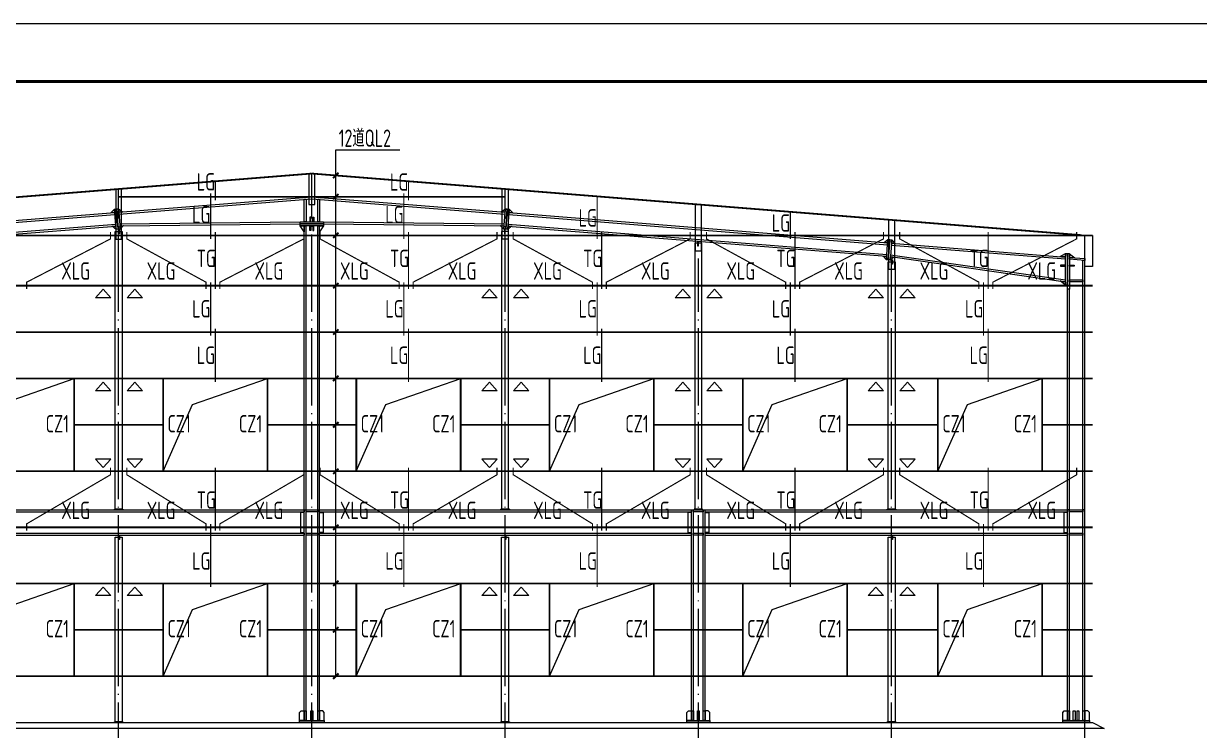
# Model space of a CAD drawing. Header units: millimetres. Extents: x 19781 to 898973, y -947928 to -267362.
# Drawn here: x 455311 to 485740, y -727848 to -709565 of the extents above; entities that cross this region are included whole.
import ezdxf

# ---------------------------------------------------------------- set-up
doc = ezdxf.new("R2010")
doc.units = ezdxf.units.MM
doc.header["$LTSCALE"] = 100
doc.linetypes.add('CENTER', pattern=[50.8, 31.75, -6.35, 6.35, -6.35])
doc.linetypes.add('DOTE', pattern=[2.42, 2, -0.2, 0.02, -0.2])
for name, color, linetype, lineweight in [('11000', 4, 'Continuous', 18), ('130', 253, 'Continuous', 18), ('14', 2, 'Continuous', 18), ('BORDER', 7, 'Continuous', 18), ('C', 6, 'CENTER', 18), ('DOTE', 1, 'DOTE', 18), ('PUB_DIM', 3, 'Continuous', 18), ('数字', 3, 'Continuous', 20), ('构件号', 1, 'Continuous', 18), ('系杆支撑', 2, 'Continuous', 18)]:
    doc.layers.add(name, color=color, linetype=linetype, lineweight=lineweight)
doc.styles.add('TSSD_REIN', font='tssdeng.shx', dxfattribs={"width": 0.7, "bigfont": 'hztxt.shx'})

msp = doc.modelspace()

# ---------------------------------------------------------------- linework, layer by layer
at = {"layer": '11000', "ltscale": 100}
msp.add_lwpolyline([(442572.71, -727644.53), (482972.71, -727644.53), (483272.71, -727794.53), (442272.71, -727794.53)], close=True, dxfattribs=at)
at = {"layer": '130'}
for p, q in [((457772.7, -714444.53), (462772.71, -714044.53)), ((457776.69, -714494.37), (462772.71, -714094.69)), ((462572.71, -714110.69), (462622.71, -714106.69)), ((462572.71, -714695.91), (462572.71, -714110.69)), ((462622.71, -714106.69), (462622.71, -714695.91)), ((462772.71, -714044.53), (467772.71, -714444.53)), ((462772.71, -714094.69), (467768.72, -714494.37)), ((462922.71, -714695.91), (462922.71, -714106.69)), ((462922.71, -714106.69), (462972.71, -714110.69)), ((462972.71, -714110.69), (462972.71, -714695.91)), ((447872.39, -715236.55), (457673.02, -714452.5)), ((457573.34, -714460.48), (457665.84, -714362.79)), ((457653.09, -714454.1), (457573.34, -714460.48)), ((457671.43, -714432.57), (457653.09, -714454.1)), ((457665.84, -714362.79), (457715.69, -714358.8)), ((457708.11, -714891.1), (457665.84, -714362.79)), ((457665.84, -714362.79), (457671.43, -714432.57)), ((457715.69, -714358.8), (457765.53, -714354.81)), ((457715.69, -714358.8), (457757.95, -714887.11)), ((457757.95, -714887.11), (457715.69, -714358.8)), ((457765.53, -714354.81), (457807.79, -714883.13)), ((457771.11, -714424.59), (457765.53, -714354.81)), ((457765.53, -714354.81), (457872.38, -714436.55)), ((457792.64, -714442.93), (457771.11, -714424.59)), ((457872.38, -714436.55), (457792.64, -714442.93)), ((467673.02, -714436.55), (467779.88, -714354.81)), ((467752.77, -714442.93), (467673.02, -714436.55)), ((467737.61, -714883.13), (467779.88, -714354.81)), ((467774.3, -714424.59), (467752.77, -714442.93)), ((467779.88, -714354.81), (467774.3, -714424.59)), ((467779.88, -714354.81), (467829.72, -714358.8)), ((467829.72, -714358.8), (467787.45, -714887.12)), ((467787.45, -714887.12), (467829.72, -714358.8)), ((467829.72, -714358.8), (467879.56, -714362.79)), ((467879.56, -714362.79), (467837.29, -714891.1)), ((467872.39, -714452.5), (477673.01, -715236.55)), ((467873.98, -714432.57), (467879.56, -714362.79)), ((467892.32, -714454.1), (467873.98, -714432.57)), ((467879.56, -714362.79), (467972.07, -714460.48)), ((467972.07, -714460.48), (467892.32, -714454.1)), ((447876.37, -715286.39), (457677.01, -714502.34)), ((447896.31, -715535.6), (457696.94, -714751.55)), ((457796.62, -714743.45), (462472.71, -714695.91)), ((457800.61, -714793.41), (462472.71, -714745.92)), ((462472.71, -714695.91), (463072.71, -714695.91)), ((462472.71, -714745.91), (462472.71, -714695.91)), ((463072.71, -714745.91), (462472.71, -714745.91)), ((462472.71, -714745.91), (463072.71, -714745.91)), ((462472.71, -714795.91), (462472.71, -714745.91)), ((462622.71, -714695.91), (462572.71, -714695.91)), ((462747.71, -714575.91), (462722.71, -714575.91)), ((462722.71, -714575.91), (462722.71, -714695.91)), ((462722.71, -714695.91), (462747.71, -714695.91)), ((462747.71, -714695.91), (462747.71, -714575.91)), ((462797.71, -714695.91), (462797.71, -714575.91)), ((462797.71, -714575.91), (462822.71, -714575.91)), ((462822.71, -714695.91), (462797.71, -714695.91)), ((462822.71, -714575.91), (462822.71, -714695.91)), ((462972.71, -714695.91), (462922.71, -714695.91)), ((463072.71, -714695.91), (467748.79, -714743.45)), ((463072.71, -714695.91), (463072.71, -714745.91)), ((463072.71, -714745.91), (463072.71, -714795.91)), ((463072.71, -714745.92), (467744.79, -714793.42)), ((467848.46, -714751.55), (477649.1, -715535.6)), ((467868.4, -714502.34), (477669.03, -715286.39)), ((447900.3, -715585.44), (457700.93, -714801.39)), ((457601.25, -714809.36), (457681, -714802.98)), ((457708.11, -714891.1), (457601.25, -714809.36)), ((457681, -714802.98), (457702.53, -714821.33)), ((457702.53, -714821.33), (457708.11, -714891.1)), ((457757.95, -714887.11), (457708.11, -714891.1)), ((457807.79, -714883.13), (457757.95, -714887.11)), ((457802.21, -714813.35), (457820.61, -714793.21)), ((457807.79, -714883.13), (457802.21, -714813.35)), ((457900.61, -714792.4), (457807.79, -714883.13)), ((457820.61, -714793.21), (457900.61, -714792.4)), ((463072.71, -714795.91), (462472.71, -714795.91)), ((462572.71, -714955.91), (462472.71, -714795.91)), ((462472.71, -714795.91), (462552.71, -714795.91)), ((462552.71, -714795.91), (462572.71, -714815.91)), ((462572.71, -722144.53), (462572.71, -714795.91)), ((462572.71, -714795.91), (462622.71, -714795.91)), ((462572.71, -714815.91), (462572.71, -714955.91)), ((462622.71, -722144.53), (462622.71, -714795.91)), ((462722.71, -714915.91), (462722.71, -714795.91)), ((462722.71, -714795.91), (462747.71, -714795.91)), ((462747.71, -714915.91), (462722.71, -714915.91)), ((462747.71, -714795.91), (462747.71, -714915.91)), ((462797.71, -714795.91), (462797.71, -714915.91)), ((462822.71, -714795.91), (462797.71, -714795.91)), ((462797.71, -714915.91), (462822.71, -714915.91)), ((462822.71, -714915.91), (462822.71, -714795.91)), ((462922.71, -722144.53), (462922.71, -714795.91)), ((462922.71, -714795.91), (462972.71, -714795.91)), ((462972.71, -722144.53), (462972.71, -714795.91)), ((463072.71, -714795.91), (462972.71, -714955.91)), ((462972.71, -714815.91), (462992.71, -714795.91)), ((462972.71, -714955.91), (462972.71, -714815.91)), ((462992.71, -714795.91), (463072.71, -714795.91)), ((467737.61, -714883.13), (467644.8, -714792.4)), ((467644.8, -714792.4), (467724.79, -714793.21)), ((467724.79, -714793.21), (467743.2, -714813.35)), ((467743.2, -714813.35), (467737.61, -714883.13)), ((467787.45, -714887.12), (467737.61, -714883.13)), ((467837.29, -714891.1), (467787.45, -714887.12)), ((467944.15, -714809.36), (467837.3, -714891.1)), ((467837.3, -714891.1), (467842.88, -714821.32)), ((467842.88, -714821.32), (467864.41, -714802.98)), ((467844.47, -714801.39), (477645.12, -715585.44)), ((467864.41, -714802.98), (467944.15, -714809.36)), ((477583.3, -715229.37), (477680.19, -715146.84)), ((477653.08, -715234.96), (477583.3, -715229.37)), ((477637.86, -715676.15), (477680.19, -715146.84)), ((477674.61, -715216.62), (477653.08, -715234.96)), ((477680.19, -715146.84), (477674.61, -715216.62)), ((477680.19, -715146.84), (477730.03, -715150.83)), ((477730.03, -715150.83), (477687.7, -715680.13)), ((477687.7, -715680.13), (477730.03, -715150.83)), ((477730.03, -715150.83), (477779.87, -715154.81)), ((477779.87, -715154.81), (477737.54, -715684.12)), ((477768.71, -715294.37), (482272.71, -715654.69)), ((477772.7, -715244.52), (482272.71, -715604.53)), ((477774.29, -715224.59), (477779.87, -715154.81)), ((477792.64, -715246.12), (477774.29, -715224.59)), ((477779.87, -715154.81), (477862.41, -715251.7)), ((477862.41, -715251.7), (477792.64, -715246.12)), ((477637.94, -715675.15), (477555.4, -715578.26)), ((477555.4, -715578.26), (477625.18, -715583.84)), ((477625.18, -715583.84), (477643.52, -715605.37)), ((477687.7, -715680.13), (477637.86, -715676.15)), ((477643.52, -715605.37), (477637.94, -715675.15)), ((477737.54, -715684.12), (477687.7, -715680.13)), ((477833.89, -715606.18), (477737.62, -715683.13)), ((477737.62, -715683.13), (477743.2, -715613.35)), ((477743.2, -715613.35), (477764.6, -715596.25)), ((477744.8, -715593.41), (482272.71, -716242.47)), ((477748.79, -715543.48), (482272.71, -716191.96)), ((477764.6, -715596.25), (477833.89, -715606.18)), ((482133.15, -715593.36), (482272.71, -715514.53)), ((482252.77, -715602.93), (482133.15, -715593.36)), ((482272.71, -715584.53), (482252.77, -715602.93)), ((482272.71, -716332.47), (482272.71, -715514.37)), ((482272.71, -715514.37), (482322.71, -715514.37)), ((482272.71, -715514.53), (482272.71, -715584.53)), ((482322.71, -716432.47), (482322.71, -715514.37)), ((482322.71, -715514.37), (482372.71, -715514.37)), ((482322.71, -715514.37), (482322.71, -716332.47)), ((482372.71, -715514.37), (482372.71, -716432.47)), ((482372.71, -715592.53), (482372.71, -715522.53)), ((482372.71, -715522.53), (482512.26, -715623.69)), ((482392.64, -715614.12), (482372.71, -715592.53)), ((482372.71, -715612.53), (482772.71, -715644.53)), ((482372.71, -715662.69), (482372.71, -715612.53)), ((482772.71, -715694.69), (482372.71, -715662.69)), ((482512.26, -715623.69), (482392.64, -715614.12)), ((482722.71, -722144.53), (482722.71, -715690.69)), ((482772.71, -715694.69), (482722.71, -715690.69)), ((482772.71, -715644.53), (482772.71, -715694.69)), ((482772.71, -722144.53), (482772.71, -715694.69)), ((482272.71, -715814.69), (482147.71, -715814.69)), ((482147.71, -715814.69), (482147.71, -715839.69)), ((482147.71, -715839.69), (482272.71, -715839.69)), ((482272.71, -715839.69), (482272.71, -715814.69)), ((482372.71, -715814.69), (482497.71, -715814.69)), ((482372.71, -715839.69), (482372.71, -715814.69)), ((482497.71, -715839.69), (482372.71, -715839.69)), ((482497.71, -715814.69), (482497.71, -715839.69)), ((482272.71, -716332.47), (482134.12, -716222.6)), ((482134.12, -716222.6), (482252.91, -716239.63)), ((482252.91, -716239.63), (482272.71, -716262.47)), ((482272.71, -716262.47), (482272.71, -716332.47)), ((482372.71, -716192.21), (482722.71, -716192.21)), ((482372.71, -716242.21), (482372.71, -716192.21)), ((482722.71, -716242.21), (482372.71, -716242.21)), ((482722.71, -716192.21), (482722.71, -716242.21)), ((482322.71, -716332.47), (482272.71, -716332.47)), ((482322.71, -722144.53), (482322.71, -716432.47)), ((482372.71, -716432.47), (482322.71, -716432.47)), ((482372.71, -716432.47), (482322.71, -716432.47)), ((482372.71, -722144.53), (482372.71, -716432.47)), ((452947.71, -722144.53), (462572.71, -722144.53)), ((452947.71, -722194.53), (462572.71, -722194.53)), ((462572.71, -722209.53), (462477.71, -722209.53)), ((462477.71, -722209.53), (462477.71, -722729.53)), ((462572.71, -727594.53), (462572.71, -722144.53)), ((462572.71, -722144.53), (462622.71, -722144.53)), ((462572.71, -722144.53), (462572.71, -722194.53)), ((462572.71, -722729.53), (462572.71, -722209.53)), ((462622.71, -727594.53), (462622.71, -722144.53)), ((462622.71, -722144.53), (462922.71, -722144.53)), ((462622.71, -722194.53), (462622.71, -722144.53)), ((462922.71, -722194.53), (462622.71, -722194.53)), ((462922.71, -727594.53), (462922.71, -722144.53)), ((462922.71, -722144.53), (462972.71, -722144.53)), ((462922.71, -722144.53), (462922.71, -722194.53)), ((462972.71, -727594.53), (462972.71, -722144.53)), ((462972.71, -722144.53), (472597.71, -722144.53)), ((462972.71, -722194.53), (472597.71, -722194.53)), ((462972.71, -722729.53), (462972.71, -722209.53)), ((462972.71, -722209.53), (463067.71, -722209.53)), ((463067.71, -722209.53), (463067.71, -722729.53)), ((472597.71, -722209.53), (472502.71, -722209.53)), ((472502.71, -722209.53), (472502.71, -722729.53)), ((472597.71, -727594.53), (472597.71, -722144.53)), ((472597.71, -722144.53), (472647.71, -722144.53)), ((472597.71, -722144.53), (472597.71, -722194.53)), ((472597.71, -722729.53), (472597.71, -722209.53)), ((472647.71, -727594.53), (472647.71, -722144.53)), ((472647.71, -722144.53), (472897.71, -722144.53)), ((472647.71, -722194.53), (472647.71, -722144.53)), ((472897.71, -722194.53), (472647.71, -722194.53)), ((472897.71, -727594.53), (472897.71, -722144.53)), ((472897.71, -722144.53), (472947.71, -722144.53)), ((472897.71, -722144.53), (472897.71, -722194.53)), ((472947.71, -727594.53), (472947.71, -722144.53)), ((472947.71, -722144.53), (482322.71, -722144.53)), ((472947.71, -722194.53), (482322.71, -722194.53)), ((472947.71, -722729.53), (472947.71, -722209.53)), ((472947.71, -722209.53), (473042.71, -722209.53)), ((473042.71, -722209.53), (473042.71, -722729.53)), ((482322.71, -722209.53), (482227.71, -722209.53)), ((482227.71, -722209.53), (482227.71, -722729.53)), ((482322.71, -727594.53), (482322.71, -722144.53)), ((482372.71, -722144.53), (482322.71, -722144.53)), ((482322.71, -722144.53), (482322.71, -722194.53)), ((482322.71, -722729.53), (482322.71, -722209.53)), ((482372.71, -727594.53), (482372.71, -722144.53)), ((482372.71, -722144.53), (482722.71, -722144.53)), ((482372.71, -722194.53), (482372.71, -722144.53)), ((482722.71, -722194.53), (482372.71, -722194.53)), ((482722.71, -727594.53), (482722.71, -722144.53)), ((482772.71, -722144.53), (482722.71, -722144.53)), ((482722.71, -722144.53), (482722.71, -722194.53)), ((482772.71, -727594.53), (482772.71, -722144.53)), ((452947.71, -722744.53), (462572.71, -722744.53)), ((452947.71, -722794.53), (462572.71, -722794.53)), ((462477.71, -722729.53), (462572.71, -722729.53)), ((462572.71, -722744.53), (462572.71, -722794.53)), ((462622.71, -722744.53), (462922.71, -722744.53)), ((462622.71, -722794.53), (462622.71, -722744.53)), ((462922.71, -722794.53), (462622.71, -722794.53)), ((462922.71, -722744.53), (462922.71, -722794.53)), ((463067.71, -722729.53), (462972.71, -722729.53)), ((462972.71, -722744.53), (472597.71, -722744.53)), ((462972.71, -722794.53), (472597.71, -722794.53)), ((472502.71, -722729.53), (472597.71, -722729.53)), ((472597.71, -722744.53), (472597.71, -722794.53)), ((472647.71, -722744.53), (472897.71, -722744.53)), ((472647.71, -722794.53), (472647.71, -722744.53)), ((472897.71, -722794.53), (472647.71, -722794.53)), ((472897.71, -722744.53), (472897.71, -722794.53)), ((473042.71, -722729.53), (472947.71, -722729.53)), ((472947.71, -722744.53), (482322.71, -722744.53)), ((472947.71, -722794.53), (482322.71, -722794.53)), ((482227.71, -722729.53), (482322.71, -722729.53)), ((482322.71, -722744.53), (482322.71, -722794.53)), ((482372.71, -722744.53), (482722.71, -722744.53)), ((482372.71, -722794.53), (482372.71, -722744.53)), ((482722.71, -722794.53), (482372.71, -722794.53)), ((482722.71, -722744.53), (482722.71, -722794.53)), ((462452.71, -727384.53), (462492.71, -727344.53)), ((462452.71, -727594.53), (462452.71, -727384.53)), ((462492.71, -727344.53), (462572.71, -727344.53)), ((462572.71, -727344.53), (462572.71, -727574.53)), ((462572.71, -727594.53), (462572.71, -727344.53)), ((462572.71, -727344.53), (462622.71, -727344.53)), ((462622.71, -727344.53), (462622.71, -727594.53)), ((462747.71, -727594.53), (462747.71, -727344.53)), ((462747.71, -727344.53), (462797.71, -727344.53)), ((462797.71, -727344.53), (462797.71, -727594.53)), ((462922.71, -727594.53), (462922.71, -727344.53)), ((462922.71, -727344.53), (462972.71, -727344.53)), ((462972.71, -727344.53), (462972.71, -727574.53)), ((463052.71, -727344.53), (462972.71, -727344.53)), ((462972.71, -727344.53), (462972.71, -727594.53)), ((463092.71, -727384.53), (463052.71, -727344.53)), ((463092.71, -727594.53), (463092.71, -727384.53)), ((472477.71, -727384.53), (472517.7, -727344.53)), ((472477.71, -727594.53), (472477.71, -727384.53)), ((472517.7, -727344.53), (472597.71, -727344.53)), ((472597.71, -727344.53), (472597.71, -727574.53)), ((472597.71, -727594.53), (472597.71, -727344.53)), ((472597.71, -727344.53), (472647.71, -727344.53)), ((472647.71, -727344.53), (472647.71, -727594.53)), ((472747.71, -727594.53), (472747.71, -727344.53)), ((472747.71, -727344.53), (472797.71, -727344.53)), ((472797.71, -727344.53), (472797.71, -727594.53)), ((472897.71, -727594.53), (472897.71, -727344.53)), ((472897.71, -727344.53), (472947.71, -727344.53)), ((472947.71, -727344.53), (472947.71, -727574.53)), ((473027.71, -727344.53), (472947.71, -727344.53)), ((472947.71, -727344.53), (472947.71, -727594.53)), ((473067.71, -727384.53), (473027.71, -727344.53)), ((473067.71, -727594.53), (473067.71, -727384.53)), ((482202.71, -727384.53), (482242.7, -727344.53)), ((482202.71, -727594.53), (482202.71, -727384.53)), ((482242.7, -727344.53), (482322.71, -727344.53)), ((482322.71, -727344.53), (482322.71, -727574.53)), ((482322.71, -727594.53), (482322.71, -727344.53)), ((482322.71, -727344.53), (482372.71, -727344.53)), ((482372.71, -727344.53), (482372.71, -727594.53)), ((482472.71, -727594.53), (482472.71, -727344.53)), ((482472.71, -727344.53), (482522.71, -727344.53)), ((482522.71, -727344.53), (482522.71, -727594.53)), ((482572.71, -727594.53), (482572.71, -727344.53)), ((482572.71, -727344.53), (482622.71, -727344.53)), ((482622.71, -727344.53), (482622.71, -727594.53)), ((482722.71, -727594.53), (482722.71, -727344.53)), ((482722.71, -727344.53), (482772.71, -727344.53)), ((482772.71, -727344.53), (482772.71, -727574.53)), ((482852.71, -727344.53), (482772.71, -727344.53)), ((482772.71, -727344.53), (482772.71, -727594.53)), ((482892.71, -727384.53), (482852.71, -727344.53)), ((482892.71, -727594.53), (482892.71, -727384.53)), ((462452.71, -727644.53), (462452.71, -727594.53)), ((462452.71, -727594.53), (463092.71, -727594.53)), ((462552.71, -727594.53), (462452.71, -727594.53)), ((463092.71, -727644.53), (462452.71, -727644.53)), ((462572.71, -727574.53), (462552.71, -727594.53)), ((462622.71, -727594.53), (462572.71, -727594.53)), ((462797.71, -727594.53), (462747.71, -727594.53)), ((462972.71, -727594.53), (462922.71, -727594.53)), ((462972.71, -727574.53), (462992.71, -727594.53)), ((462992.71, -727594.53), (463092.71, -727594.53)), ((463092.71, -727594.53), (463092.71, -727644.53)), ((472477.71, -727644.53), (472477.71, -727594.53)), ((472477.71, -727594.53), (473067.71, -727594.53)), ((472577.71, -727594.53), (472477.71, -727594.53)), ((473067.71, -727644.53), (472477.71, -727644.53)), ((472597.71, -727574.53), (472577.71, -727594.53)), ((472647.71, -727594.53), (472597.71, -727594.53)), ((472797.71, -727594.53), (472747.71, -727594.53)), ((472947.71, -727594.53), (472897.71, -727594.53)), ((472947.71, -727574.53), (472967.71, -727594.53)), ((472967.71, -727594.53), (473067.71, -727594.53)), ((473067.71, -727594.53), (473067.71, -727644.53)), ((482202.71, -727644.53), (482202.71, -727594.53)), ((482202.71, -727594.53), (482892.71, -727594.53)), ((482302.71, -727594.53), (482202.71, -727594.53)), ((482892.71, -727644.53), (482202.71, -727644.53)), ((482322.71, -727574.53), (482302.71, -727594.53)), ((482372.71, -727594.53), (482322.71, -727594.53)), ((482522.71, -727594.53), (482472.71, -727594.53)), ((482622.71, -727594.53), (482572.71, -727594.53)), ((482772.71, -727594.53), (482722.71, -727594.53)), ((482772.71, -727574.53), (482792.71, -727594.53)), ((482792.71, -727594.53), (482892.71, -727594.53)), ((482892.71, -727594.53), (482892.71, -727644.53))]:
    msp.add_line(p, q, dxfattribs=at)
for points in [[(457682.71, -714940.53), (457862.71, -714940.53), (457862.71, -722124.53), (457682.71, -722124.53)], [(457792.71, -714890.53), (457792.71, -715007.53), (457772.71, -715007.53), (457772.71, -714890.53)], [(467862.71, -714940.53), (467682.71, -714940.53), (467682.71, -722124.53), (467862.71, -722124.53)], [(467752.71, -714890.53), (467752.71, -715007.53), (467772.71, -715007.53), (467772.71, -714890.53)], [(472862.71, -715249.53), (472682.71, -715249.53), (472682.71, -722124.53), (472862.71, -722124.53)], [(472752.71, -715199.53), (472752.71, -715316.53), (472772.71, -715316.53), (472772.71, -715199.53)], [(477792.71, -715675.53), (477792.71, -715792.53), (477772.71, -715792.53), (477772.71, -715675.53)], [(477682.71, -715725.53), (477862.71, -715725.53), (477862.71, -722124.53), (477682.71, -722124.53)], [(457662.71, -722124.53), (457882.71, -722124.53), (457882.71, -722144.53), (457662.71, -722144.53)], [(467662.71, -722124.53), (467882.71, -722124.53), (467882.71, -722144.53), (467662.71, -722144.53)], [(467882.71, -722124.53), (467662.71, -722124.53), (467662.71, -722144.53), (467882.71, -722144.53)], [(472882.71, -722124.53), (472662.71, -722124.53), (472662.71, -722144.53), (472882.71, -722144.53)], [(477662.71, -722124.53), (477882.71, -722124.53), (477882.71, -722144.53), (477662.71, -722144.53)], [(457682.71, -722844.53), (457862.71, -722844.53), (457862.71, -727624.53), (457682.71, -727624.53)], [(457792.71, -722794.53), (457792.71, -722911.53), (457772.71, -722911.53), (457772.71, -722794.53)], [(467682.71, -722844.53), (467862.71, -722844.53), (467862.71, -727624.53), (467682.71, -727624.53)], [(467792.71, -722794.53), (467792.71, -722911.53), (467772.71, -722911.53), (467772.71, -722794.53)], [(477682.71, -722844.53), (477862.71, -722844.53), (477862.71, -727624.53), (477682.71, -727624.53)], [(477792.71, -722794.53), (477792.71, -722911.53), (477772.71, -722911.53), (477772.71, -722794.53)], [(457662.71, -727624.53), (457882.71, -727624.53), (457882.71, -727644.53), (457662.71, -727644.53)], [(467662.71, -727624.53), (467882.71, -727624.53), (467882.71, -727644.53), (467662.71, -727644.53)], [(477662.71, -727624.53), (477882.71, -727624.53), (477882.71, -727644.53), (477662.71, -727644.53)]]:
    msp.add_lwpolyline(points, close=True, dxfattribs=at)
at = {"layer": '14', "ltscale": 100}
for p, q in [((454687.21, -719419.53), (456622.71, -718744.53)), ((459687.21, -719419.53), (461622.71, -718744.53)), ((464687.21, -719419.53), (466622.71, -718744.53)), ((469687.21, -719419.53), (471622.71, -718744.53)), ((474687.21, -719419.53), (476622.71, -718744.53)), ((479737.21, -719419.53), (481672.71, -718744.53)), ((458922.71, -721144.53), (459687.21, -719419.53)), ((463922.71, -721144.53), (464687.21, -719419.53)), ((468922.71, -721144.53), (469687.21, -719419.53)), ((473922.71, -721144.53), (474687.21, -719419.53)), ((478972.71, -721144.53), (479737.21, -719419.53)), ((454687.21, -724719.53), (456622.71, -724044.53)), ((459687.21, -724719.53), (461622.71, -724044.53)), ((464687.21, -724719.53), (466622.71, -724044.53)), ((469687.21, -724719.53), (471622.71, -724044.53)), ((474687.21, -724719.53), (476622.71, -724044.53)), ((479737.21, -724719.53), (481672.71, -724044.53)), ((458922.71, -726444.53), (459687.21, -724719.53)), ((463922.71, -726444.53), (464687.21, -724719.53)), ((468922.71, -726444.53), (469687.21, -724719.53)), ((473922.71, -726444.53), (474687.21, -724719.53)), ((478972.71, -726444.53), (479737.21, -724719.53))]:
    msp.add_line(p, q, dxfattribs=at)
for points in [[(462697.71, -713450.54), (462697.71, -714244.53), (462847.71, -714244.53), (462847.71, -713450.54)], [(457697.71, -713850.53), (457697.71, -715140.53), (457847.71, -715140.53), (457847.71, -713838.53)], [(467847.71, -713850.53), (467847.71, -715140.53), (467697.71, -715140.53), (467697.71, -713838.53)], [(472847.71, -714250.53), (472847.71, -715449.53), (472697.71, -715449.53), (472697.71, -714238.53)], [(477847.71, -714650.53), (477847.71, -715925.53), (477697.71, -715925.53), (477697.71, -714638.53)]]:
    msp.add_lwpolyline(points, dxfattribs=at)
msp.add_lwpolyline([(482772.71, -715844.53), (482772.71, -715044.53), (482972.71, -715044.53), (482972.71, -715844.53)], close=True, dxfattribs=at)
at = {"layer": 'BORDER'}
msp.add_lwpolyline([(431826, -772565), (431826, -709565), (543276, -709565), (543276, -772565)], close=True, dxfattribs=at)
msp.add_lwpolyline([(435576, -771065, 75, 75, 0), (435576, -711065, 75, 75, 0), (541776, -711065, 75, 75, 0), (541776, -771065, 75, 75, 0)], format="xyseb", close=True, dxfattribs=at)
at = {"layer": 'C', "linetype": 'ByBlock'}
for p, q in [((463392.2, -712827.24), (465051.2, -712827.24)), ((463392.2, -726444.53), (463392.2, -712827.24))]:
    msp.add_line(p, q, dxfattribs=at)
at = {"layer": 'C'}
for points in [[(463322.2, -713564.1, 50, 50, 0), (463462.2, -713424.1, 50, 50, 0)], [(463322.2, -714114.53, 50, 50, 0), (463462.2, -713974.53, 50, 50, 0)], [(463322.2, -715114.53, 50, 50, 0), (463462.2, -714974.53, 50, 50, 0)], [(463322.2, -716414.53, 50, 50, 0), (463462.2, -716274.53, 50, 50, 0)], [(463322.2, -717614.53, 50, 50, 0), (463462.2, -717474.53, 50, 50, 0)], [(463322.2, -718814.53, 50, 50, 0), (463462.2, -718674.53, 50, 50, 0)], [(463322.2, -720014.53, 50, 50, 0), (463462.2, -719874.53, 50, 50, 0)], [(463322.2, -721214.53, 50, 50, 0), (463462.2, -721074.53, 50, 50, 0)], [(463322.2, -722664.53, 50, 50, 0), (463462.2, -722524.53, 50, 50, 0)], [(463322.2, -724114.53, 50, 50, 0), (463462.2, -723974.53, 50, 50, 0)], [(463322.2, -725314.53, 50, 50, 0), (463462.2, -725174.53, 50, 50, 0)], [(463322.2, -726514.53, 50, 50, 0), (463462.2, -726374.53, 50, 50, 0)]]:
    msp.add_lwpolyline(points, format="xyseb", dxfattribs=at)
at = {"layer": 'DOTE', "linetype": 'DOTE', "ltscale": 10}
for p, q in [((462772.71, -729123.53), (462772.71, -713444.54)), ((457772.71, -729123.53), (457772.71, -713844.53)), ((467772.71, -729123.53), (467772.71, -713844.53)), ((472772.71, -729123.53), (472772.71, -715644.53)), ((477772.71, -729123.53), (477772.71, -715644.53)), ((482772.71, -729123.53), (482772.71, -715644.53))]:
    msp.add_line(p, q, dxfattribs=at)
at = {"layer": 'PUB_DIM', "color": 6, "linetype": 'Continuous'}
for points in [[(457170.7, -716660.53), (457369.05, -716437.91), (457567.41, -716660.53)], [(457990.7, -716660.53), (458189.05, -716437.91), (458387.41, -716660.53)], [(467170.7, -716660.53), (467369.05, -716437.9), (467567.41, -716660.53)], [(467990.7, -716660.53), (468189.05, -716437.9), (468387.41, -716660.53)], [(472170.7, -716660.53), (472369.05, -716437.91), (472567.41, -716660.53)], [(472990.7, -716660.53), (473189.05, -716437.91), (473387.41, -716660.53)], [(477170.7, -716660.53), (477369.05, -716437.91), (477567.41, -716660.53)], [(477990.7, -716660.53), (478189.05, -716437.91), (478387.41, -716660.53)], [(457170.7, -719060.53), (457369.05, -718837.91), (457567.41, -719060.53)], [(457990.7, -719060.53), (458189.05, -718837.91), (458387.41, -719060.53)], [(467170.7, -719060.53), (467369.05, -718837.9), (467567.41, -719060.53)], [(467990.7, -719060.53), (468189.05, -718837.9), (468387.41, -719060.53)], [(472170.7, -719060.53), (472369.05, -718837.91), (472567.41, -719060.53)], [(472990.7, -719060.53), (473189.05, -718837.91), (473387.41, -719060.53)], [(477170.7, -719060.53), (477369.05, -718837.91), (477567.41, -719060.53)], [(477990.7, -719060.53), (478189.05, -718837.91), (478387.41, -719060.53)], [(457170.7, -720828.53), (457369.05, -721051.15), (457567.41, -720828.53)], [(457990.7, -720828.53), (458189.05, -721051.15), (458387.41, -720828.53)], [(467170.7, -720828.52), (467369.05, -721051.15), (467567.41, -720828.52)], [(467990.7, -720828.52), (468189.05, -721051.15), (468387.41, -720828.52)], [(472170.7, -720828.53), (472369.05, -721051.15), (472567.41, -720828.53)], [(472990.7, -720828.53), (473189.05, -721051.15), (473387.41, -720828.53)], [(477170.7, -720828.53), (477369.05, -721051.15), (477567.41, -720828.53)], [(477990.7, -720828.53), (478189.05, -721051.15), (478387.41, -720828.53)], [(457170.7, -724360.53), (457369.05, -724137.91), (457567.41, -724360.53)], [(457990.7, -724360.53), (458189.05, -724137.91), (458387.41, -724360.53)], [(467170.7, -724360.53), (467369.05, -724137.9), (467567.41, -724360.53)], [(467990.7, -724360.53), (468189.05, -724137.9), (468387.41, -724360.53)], [(477170.7, -724360.53), (477369.05, -724137.91), (477567.41, -724360.53)], [(477990.7, -724360.53), (478189.05, -724137.91), (478387.41, -724360.53)]]:
    msp.add_lwpolyline(points, close=True, dxfattribs=at)
at = {"layer": '构件号'}
for points in [[(462772.71, -713444.54, 45, 45, 0), (442850.71, -715038.29, 45, 45, 0)], [(462772.71, -713444.54, 45, 45, 0), (482694.71, -715038.29, 45, 45, 0)], [(467772.71, -714044.53, 45, 45, 0), (457772.71, -714044.53, 45, 45, 0)], [(482972.71, -715044.53, 45, 45, 0), (442572.71, -715044.53, 45, 45, 0)], [(482972.71, -716344.53, 45, 45, 0), (442572.71, -716344.53, 45, 45, 0)], [(482972.71, -717544.53, 45, 45, 0), (442572.71, -717544.53, 45, 45, 0)], [(482972.71, -718744.53, 45, 45, 0), (442572.71, -718744.53, 45, 45, 0)], [(456622.71, -721144.53, 45, 45, 0), (456622.71, -718744.53, 45, 45, 0)], [(458922.71, -721144.53, 45, 45, 0), (458922.71, -718744.53, 45, 45, 0)], [(461622.71, -721144.53, 45, 45, 0), (461622.71, -718744.53, 45, 45, 0)], [(463922.71, -721144.53, 45, 45, 0), (463922.71, -718744.53, 45, 45, 0)], [(466622.71, -721144.53, 45, 45, 0), (466622.71, -718744.53, 45, 45, 0)], [(468922.71, -721144.53, 45, 45, 0), (468922.71, -718744.53, 45, 45, 0)], [(471622.71, -721144.53, 45, 45, 0), (471622.71, -718744.53, 45, 45, 0)], [(473922.71, -721144.53, 45, 45, 0), (473922.71, -718744.53, 45, 45, 0)], [(476622.71, -721144.53, 45, 45, 0), (476622.71, -718744.53, 45, 45, 0)], [(478972.71, -721144.53, 45, 45, 0), (478972.71, -718744.53, 45, 45, 0)], [(481672.71, -721144.53, 45, 45, 0), (481672.71, -718744.53, 45, 45, 0)], [(458922.71, -719944.53, 45, 45, 0), (456622.71, -719944.53, 45, 45, 0)], [(463922.71, -719944.53, 45, 45, 0), (461622.71, -719944.53, 45, 45, 0)], [(468922.71, -719944.53, 45, 45, 0), (466622.71, -719944.53, 45, 45, 0)], [(473922.71, -719944.53, 45, 45, 0), (471622.71, -719944.53, 45, 45, 0)], [(478972.71, -719944.53, 45, 45, 0), (476622.71, -719944.53, 45, 45, 0)], [(482972.71, -719944.53, 45, 45, 0), (481672.71, -719944.53, 45, 45, 0)], [(482972.71, -721144.53, 45, 45, 0), (442572.71, -721144.53, 45, 45, 0)], [(482972.71, -722594.53, 45, 45, 0), (442572.71, -722594.53, 45, 45, 0)], [(457342.71, -724044.53, 45, 45, 0), (442572.71, -724044.53, 45, 45, 0)], [(456622.71, -726444.53, 45, 45, 0), (456622.71, -724044.53, 45, 45, 0)], [(477342.71, -724044.53, 45, 45, 0), (457342.71, -724044.53, 45, 45, 0)], [(458922.71, -726444.53, 45, 45, 0), (458922.71, -724044.53, 45, 45, 0)], [(461622.71, -726444.53, 45, 45, 0), (461622.71, -724044.53, 45, 45, 0)], [(463922.71, -726444.53, 45, 45, 0), (463922.71, -724044.53, 45, 45, 0)], [(466622.71, -726444.53, 45, 45, 0), (466622.71, -724044.53, 45, 45, 0)], [(468922.71, -726444.53, 45, 45, 0), (468922.71, -724044.53, 45, 45, 0)], [(471622.71, -726444.53, 45, 45, 0), (471622.71, -724044.53, 45, 45, 0)], [(473922.71, -726444.53, 45, 45, 0), (473922.71, -724044.53, 45, 45, 0)], [(476622.71, -726444.53, 45, 45, 0), (476622.71, -724044.53, 45, 45, 0)], [(482972.71, -724044.53, 45, 45, 0), (477342.71, -724044.53, 45, 45, 0)], [(478972.71, -726444.53, 45, 45, 0), (478972.71, -724044.53, 45, 45, 0)], [(481672.71, -726444.53, 45, 45, 0), (481672.71, -724044.53, 45, 45, 0)], [(457342.71, -725244.53, 45, 45, 0), (456622.71, -725244.53, 45, 45, 0)], [(458922.71, -725244.53, 45, 45, 0), (457342.71, -725244.53, 45, 45, 0)], [(463922.71, -725244.53, 45, 45, 0), (461622.71, -725244.53, 45, 45, 0)], [(468922.71, -725244.53, 45, 45, 0), (466622.71, -725244.53, 45, 45, 0)], [(473922.71, -725244.53, 45, 45, 0), (471622.71, -725244.53, 45, 45, 0)], [(477342.71, -725244.53, 45, 45, 0), (476622.71, -725244.53, 45, 45, 0)], [(478972.71, -725244.53, 45, 45, 0), (477342.71, -725244.53, 45, 45, 0)], [(482972.71, -725244.53, 45, 45, 0), (481672.71, -725244.53, 45, 45, 0)], [(457342.71, -726444.53, 45, 45, 0), (442572.71, -726444.53, 45, 45, 0)], [(477342.71, -726444.53, 45, 45, 0), (457342.71, -726444.53, 45, 45, 0)], [(482972.71, -726444.53, 45, 45, 0), (477342.71, -726444.53, 45, 45, 0)]]:
    msp.add_lwpolyline(points, format="xyseb", dxfattribs=at)
at = {"layer": '系杆支撑'}
for points in [[(460272.71, -714134.69, 30, 30, 0), (460272.71, -713644.54, 30, 30, 0)], [(465272.71, -714134.69, 30, 30, 0), (465272.71, -713644.54, 30, 30, 0)], [(460152.71, -715134.69, 30, 30, 0), (460152.71, -713954.71, 30, 30, 0)], [(465152.71, -715134.69, 30, 30, 0), (465152.71, -713954.71, 30, 30, 0)], [(470152.71, -715134.69, 30, 30, 0), (470152.71, -714034.93, 30, 30, 0)], [(475152.71, -715134.69, 30, 30, 0), (475152.71, -714434.93, 30, 30, 0)], [(457562.59, -714954.71, 30, 30, 0), (457562.59, -715134.34, 30, 30, 0), (455392.71, -716254.36, 30, 30, 0), (455392.71, -716434.69, 30, 30, 0)], [(457982.82, -714954.71, 30, 30, 0), (457982.82, -715134.34, 30, 30, 0), (460032.71, -716254.36, 30, 30, 0), (460032.71, -716434.69, 30, 30, 0)], [(460272.71, -716434.69, 30, 30, 0), (460272.71, -714954.71, 30, 30, 0)], [(462562.59, -714954.71, 30, 30, 0), (462562.59, -715134.34, 30, 30, 0), (460392.71, -716254.36, 30, 30, 0), (460392.71, -716434.69, 30, 30, 0)], [(462982.82, -714954.71, 30, 30, 0), (462982.82, -715134.34, 30, 30, 0), (465032.71, -716254.36, 30, 30, 0), (465032.71, -716434.69, 30, 30, 0)], [(465272.71, -716434.69, 30, 30, 0), (465272.71, -714954.71, 30, 30, 0)], [(467562.59, -714954.71, 30, 30, 0), (467562.59, -715134.34, 30, 30, 0), (465392.71, -716254.36, 30, 30, 0), (465392.71, -716434.69, 30, 30, 0)], [(467982.82, -714954.71, 30, 30, 0), (467982.82, -715134.34, 30, 30, 0), (470032.71, -716254.36, 30, 30, 0), (470032.71, -716434.69, 30, 30, 0)], [(470272.71, -716434.69, 30, 30, 0), (470272.71, -714954.71, 30, 30, 0)], [(472562.59, -714954.71, 30, 30, 0), (472562.59, -715134.34, 30, 30, 0), (470392.71, -716254.36, 30, 30, 0), (470392.71, -716434.69, 30, 30, 0)], [(472982.82, -714954.71, 30, 30, 0), (472982.82, -715134.34, 30, 30, 0), (475032.71, -716254.36, 30, 30, 0), (475032.71, -716434.69, 30, 30, 0)], [(475272.71, -716434.69, 30, 30, 0), (475272.71, -714954.71, 30, 30, 0)], [(477562.59, -714954.71, 30, 30, 0), (477562.59, -715134.34, 30, 30, 0), (475392.71, -716254.36, 30, 30, 0), (475392.71, -716434.69, 30, 30, 0)], [(477982.82, -714954.71, 30, 30, 0), (477982.82, -715134.34, 30, 30, 0), (480032.71, -716254.36, 30, 30, 0), (480032.71, -716434.69, 30, 30, 0)], [(480272.71, -716434.69, 30, 30, 0), (480272.71, -714954.71, 30, 30, 0)], [(482562.59, -714954.71, 30, 30, 0), (482562.59, -715134.34, 30, 30, 0), (480392.71, -716254.36, 30, 30, 0), (480392.71, -716434.69, 30, 30, 0)], [(460152.71, -717634.69, 30, 30, 0), (460152.71, -716254.71, 30, 30, 0)], [(465152.71, -717634.69, 30, 30, 0), (465152.71, -716254.71, 30, 30, 0)], [(470152.71, -717634.69, 30, 30, 0), (470152.71, -716254.71, 30, 30, 0)], [(475152.71, -717634.69, 30, 30, 0), (475152.71, -716254.71, 30, 30, 0)], [(480152.71, -717634.69, 30, 30, 0), (480152.71, -716254.71, 30, 30, 0)], [(460272.71, -718834.69, 30, 30, 0), (460272.71, -717454.71, 30, 30, 0)], [(465272.71, -718834.69, 30, 30, 0), (465272.71, -717454.71, 30, 30, 0)], [(470272.71, -718834.69, 30, 30, 0), (470272.71, -717454.71, 30, 30, 0)], [(475272.71, -718834.69, 30, 30, 0), (475272.71, -717454.71, 30, 30, 0)], [(480272.71, -718834.69, 30, 30, 0), (480272.71, -717454.71, 30, 30, 0)], [(457562.59, -721054.71, 30, 30, 0), (457562.59, -721234.34, 30, 30, 0), (455392.71, -722504.36, 30, 30, 0), (455392.71, -722684.69, 30, 30, 0)], [(457982.82, -721054.71, 30, 30, 0), (457982.82, -721234.34, 30, 30, 0), (460032.71, -722504.36, 30, 30, 0), (460032.71, -722684.69, 30, 30, 0)], [(460272.71, -722684.69, 30, 30, 0), (460272.71, -721054.71, 30, 30, 0)], [(462562.59, -721054.71, 30, 30, 0), (462562.59, -721234.34, 30, 30, 0), (460392.71, -722504.36, 30, 30, 0), (460392.71, -722684.69, 30, 30, 0)], [(462982.82, -721054.71, 30, 30, 0), (462982.82, -721234.34, 30, 30, 0), (465032.71, -722504.36, 30, 30, 0), (465032.71, -722684.69, 30, 30, 0)], [(465272.71, -722684.69, 30, 30, 0), (465272.71, -721054.71, 30, 30, 0)], [(467562.59, -721054.71, 30, 30, 0), (467562.59, -721234.34, 30, 30, 0), (465392.71, -722504.36, 30, 30, 0), (465392.71, -722684.69, 30, 30, 0)], [(467982.82, -721054.71, 30, 30, 0), (467982.82, -721234.34, 30, 30, 0), (470032.71, -722504.36, 30, 30, 0), (470032.71, -722684.69, 30, 30, 0)], [(470272.71, -722684.69, 30, 30, 0), (470272.71, -721054.71, 30, 30, 0)], [(472562.59, -721054.71, 30, 30, 0), (472562.59, -721234.34, 30, 30, 0), (470392.71, -722504.36, 30, 30, 0), (470392.71, -722684.69, 30, 30, 0)], [(472982.82, -721054.71, 30, 30, 0), (472982.82, -721234.34, 30, 30, 0), (475032.71, -722504.36, 30, 30, 0), (475032.71, -722684.69, 30, 30, 0)], [(475272.71, -722684.69, 30, 30, 0), (475272.71, -721054.71, 30, 30, 0)], [(477562.59, -721054.71, 30, 30, 0), (477562.59, -721234.34, 30, 30, 0), (475392.71, -722504.36, 30, 30, 0), (475392.71, -722684.69, 30, 30, 0)], [(477982.82, -721054.71, 30, 30, 0), (477982.82, -721234.34, 30, 30, 0), (480032.71, -722504.36, 30, 30, 0), (480032.71, -722684.69, 30, 30, 0)], [(480272.71, -722684.69, 30, 30, 0), (480272.71, -721054.71, 30, 30, 0)], [(482562.59, -721054.71, 30, 30, 0), (482562.59, -721234.34, 30, 30, 0), (480392.71, -722504.36, 30, 30, 0), (480392.71, -722684.69, 30, 30, 0)], [(460152.71, -724134.69, 30, 30, 0), (460152.71, -722504.71, 30, 30, 0)], [(465152.71, -724134.69, 30, 30, 0), (465152.71, -722504.71, 30, 30, 0)], [(470152.71, -724134.69, 30, 30, 0), (470152.71, -722504.71, 30, 30, 0)], [(475152.71, -724134.69, 30, 30, 0), (475152.71, -722504.71, 30, 30, 0)], [(480152.71, -724134.69, 30, 30, 0), (480152.71, -722504.71, 30, 30, 0)]]:
    msp.add_lwpolyline(points, format="xyseb", dxfattribs=at)

# ---------------------------------------------------------------- texts
at = {"layer": '数字', "ltscale": 100, "style": 'TSSD_REIN', "width": 0.7}
for s, p in [('12道QL2', (463466.15, -712754.35)), ('LG', (459794.08, -713884.3)), ('LG', (464794.08, -713890.3)), ('LG', (459674.08, -714732.3)), ('LG', (464674.08, -714732.3)), ('LG', (469674.08, -714817.3)), ('LG', (474674.08, -714949.3)), ('TG', (459794.08, -715865.3)), ('TG', (464794.08, -715865.3)), ('TG', (469794.08, -715865.3)), ('TG', (474794.08, -715865.3)), ('TG', (479794.08, -715865.3)), ('XLG', (456287.29, -716188.95)), ('XLG', (458499.29, -716188.95)), ('XLG', (461287.29, -716188.95)), ('XLG', (463499.29, -716188.95)), ('XLG', (466287.29, -716188.95)), ('XLG', (468499.29, -716188.95)), ('XLG', (471287.29, -716188.95)), ('XLG', (473499.29, -716188.95)), ('XLG', (476287.29, -716188.95)), ('XLG', (478499.29, -716188.95)), ('XLG', (481287.29, -716188.95)), ('LG', (459674.08, -717168.3)), ('LG', (464674.08, -717168.3)), ('LG', (469674.08, -717168.3)), ('LG', (474674.08, -717168.3)), ('LG', (479674.08, -717168.3)), ('LG', (459794.08, -718368.3)), ('LG', (464794.08, -718368.3)), ('LG', (469794.08, -718368.3)), ('LG', (474794.08, -718368.3)), ('LG', (479794.08, -718368.3)), ('CZ1', (455883.7, -720141.14)), ('CZ1', (459034.7, -720141.14)), ('CZ1', (460883.7, -720141.14)), ('CZ1', (464034.7, -720141.14)), ('CZ1', (465883.7, -720141.14)), ('CZ1', (469034.7, -720141.14)), ('CZ1', (470883.7, -720141.14)), ('CZ1', (474034.7, -720141.14)), ('CZ1', (475883.7, -720141.14)), ('CZ1', (479084.7, -720141.14)), ('CZ1', (480933.7, -720141.14)), ('TG', (459794.08, -722115.3)), ('TG', (464794.08, -722115.3)), ('TG', (469794.08, -722115.3)), ('TG', (474794.08, -722115.3)), ('TG', (479794.08, -722115.3)), ('XLG', (456287.29, -722380.95)), ('XLG', (458499.29, -722380.95)), ('XLG', (461287.29, -722380.95)), ('XLG', (463499.29, -722380.95)), ('XLG', (466287.29, -722380.95)), ('XLG', (468499.29, -722380.95)), ('XLG', (471287.29, -722380.95)), ('XLG', (473499.29, -722380.95)), ('XLG', (476287.29, -722380.95)), ('XLG', (478499.29, -722380.95)), ('XLG', (481287.29, -722380.95)), ('LG', (459674.08, -723690.3)), ('LG', (464674.08, -723690.3)), ('LG', (469674.08, -723690.3)), ('LG', (474674.08, -723690.3)), ('LG', (479674.08, -723690.3)), ('CZ1', (455883.7, -725441.14)), ('CZ1', (459034.7, -725441.14)), ('CZ1', (460883.7, -725441.14)), ('CZ1', (464034.7, -725441.14)), ('CZ1', (465883.7, -725441.14)), ('CZ1', (469034.7, -725441.14)), ('CZ1', (470883.7, -725441.14)), ('CZ1', (474034.7, -725441.14)), ('CZ1', (475883.7, -725441.14)), ('CZ1', (479084.7, -725441.14)), ('CZ1', (480933.7, -725441.14))]:
    msp.add_text(s, height=450, dxfattribs=at).set_placement(p)

doc.saveas('drawing.dxf')
